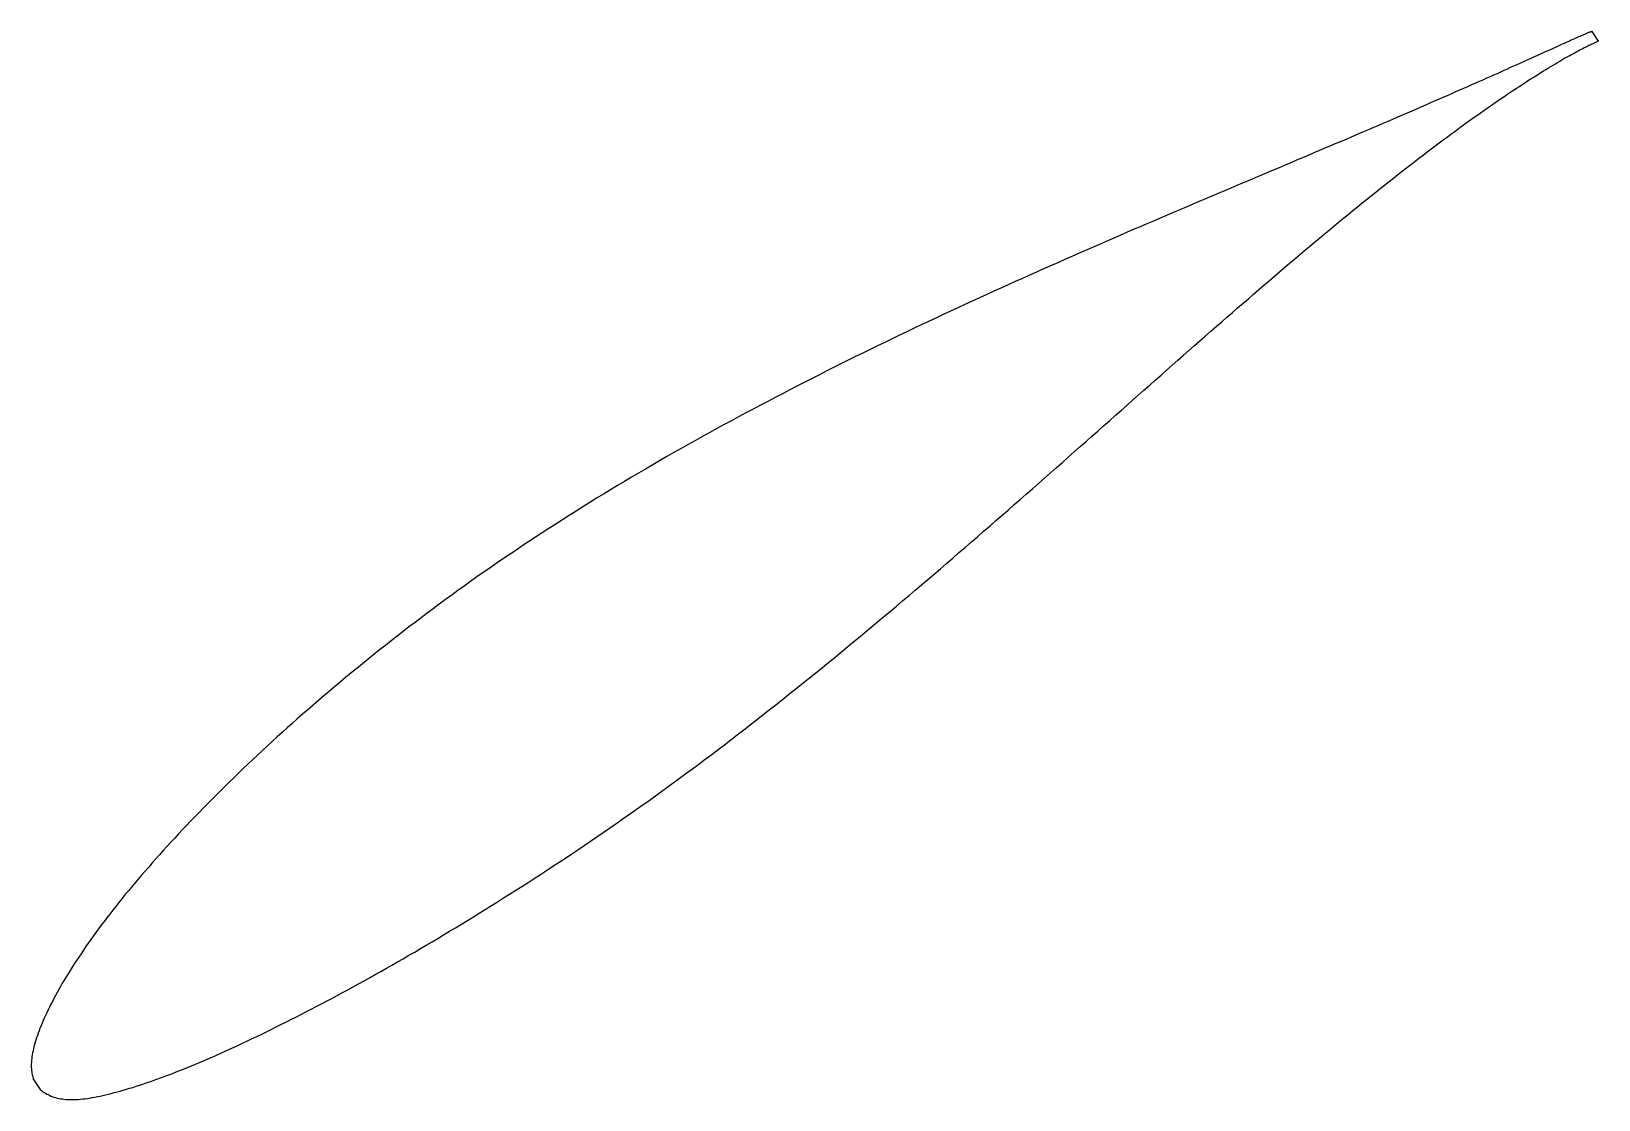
# Model space of a CAD drawing. Header units: metres. Extents: x -34 to 68, y -23 to 46.
import ezdxf

# ---------------------------------------------------------------- set-up
doc = ezdxf.new("R2010")
doc.units = ezdxf.units.M

msp = doc.modelspace()

# ---------------------------------------------------------------- linework, layer by layer
msp.add_lwpolyline([(67.15, 45.78), (67.15, 45.78), (67.14, 45.78), (67.13, 45.78), (67.11, 45.77), (67.09, 45.76), (67.07, 45.75), (67.04, 45.74), (67.01, 45.73), (66.97, 45.72), (66.93, 45.7), (66.88, 45.68), (66.83, 45.66), (66.78, 45.64), (66.72, 45.61), (66.66, 45.58), (66.59, 45.56), (66.52, 45.52), (66.44, 45.49), (66.37, 45.46), (66.28, 45.42), (66.19, 45.38), (66.1, 45.34), (66.01, 45.3), (65.91, 45.25), (65.8, 45.21), (65.69, 45.16), (65.58, 45.11), (65.47, 45.06), (65.35, 45), (65.22, 44.95), (65.09, 44.89), (64.96, 44.83), (64.82, 44.77), (64.68, 44.7), (64.54, 44.64), (64.39, 44.57), (64.23, 44.5), (64.08, 44.43), (63.91, 44.36), (63.75, 44.28), (63.58, 44.2), (63.41, 44.13), (63.23, 44.05), (63.05, 43.96), (62.86, 43.88), (62.67, 43.8), (62.48, 43.71), (62.28, 43.62), (62.08, 43.53), (61.87, 43.44), (61.67, 43.34), (61.45, 43.25), (61.24, 43.15), (61.01, 43.05), (60.79, 42.95), (60.56, 42.85), (60.33, 42.75), (60.09, 42.64), (59.85, 42.54), (59.61, 42.43), (59.36, 42.32), (59.11, 42.21), (58.85, 42.1), (58.59, 41.98), (58.33, 41.87), (58.06, 41.75), (57.79, 41.63), (57.52, 41.51), (57.24, 41.39), (56.96, 41.27), (56.67, 41.14), (56.39, 41.02), (56.09, 40.89), (55.8, 40.76), (55.5, 40.63), (55.2, 40.5), (54.89, 40.37), (54.58, 40.24), (54.27, 40.1), (53.95, 39.97), (53.63, 39.83), (53.31, 39.69), (52.98, 39.55), (52.65, 39.41), (52.32, 39.27), (51.98, 39.12), (51.64, 38.98), (51.3, 38.83), (50.95, 38.68), (50.6, 38.54), (50.25, 38.39), (49.89, 38.24), (49.54, 38.08), (49.17, 37.93), (48.81, 37.77), (48.44, 37.62), (48.07, 37.46), (47.7, 37.3), (47.32, 37.14), (46.94, 36.98), (46.56, 36.82), (46.18, 36.66), (45.79, 36.49), (45.4, 36.33), (45.01, 36.16), (44.61, 36), (44.21, 35.83), (43.81, 35.66), (43.41, 35.49), (43, 35.31), (42.6, 35.14), (42.18, 34.97), (41.77, 34.79), (41.36, 34.62), (40.94, 34.44), (40.52, 34.26), (40.1, 34.08), (39.67, 33.9), (39.25, 33.72), (38.82, 33.53), (38.39, 33.35), (37.96, 33.16), (37.52, 32.98), (37.09, 32.79), (36.65, 32.6), (36.21, 32.41), (35.77, 32.22), (35.33, 32.02), (34.88, 31.83), (34.44, 31.64), (33.99, 31.44), (33.54, 31.24), (33.09, 31.04), (32.64, 30.84), (32.18, 30.64), (31.73, 30.44), (31.27, 30.24), (30.81, 30.04), (30.36, 29.83), (29.9, 29.62), (29.43, 29.42), (28.97, 29.21), (28.51, 29), (28.05, 28.79), (27.58, 28.57), (27.12, 28.36), (26.65, 28.14), (26.18, 27.93), (25.71, 27.71), (25.24, 27.49), (24.77, 27.27), (24.3, 27.05), (23.83, 26.83), (23.36, 26.61), (22.89, 26.38), (22.42, 26.16), (21.95, 25.93), (21.48, 25.7), (21, 25.47), (20.53, 25.24), (20.06, 25.01), (19.58, 24.78), (19.11, 24.54), (18.64, 24.31), (18.16, 24.07), (17.69, 23.83), (17.22, 23.59), (16.74, 23.35), (16.27, 23.11), (15.8, 22.87), (15.33, 22.63), (14.86, 22.38), (14.38, 22.14), (13.91, 21.89), (13.44, 21.64), (12.97, 21.39), (12.5, 21.14), (12.03, 20.89), (11.57, 20.64), (11.1, 20.39), (10.63, 20.13), (10.17, 19.87), (9.7, 19.62), (9.24, 19.36), (8.77, 19.1), (8.31, 18.84), (7.85, 18.58), (7.39, 18.32), (6.93, 18.05), (6.48, 17.79), (6.02, 17.52), (5.56, 17.25), (5.11, 16.99), (4.66, 16.72), (4.21, 16.45), (3.76, 16.17), (3.31, 15.9), (2.86, 15.63), (2.42, 15.35), (1.97, 15.08), (1.53, 14.8), (1.09, 14.52), (0.65, 14.25), (0.22, 13.97), (-0.22, 13.69), (-0.65, 13.41), (-1.08, 13.12), (-1.51, 12.84), (-1.94, 12.56), (-2.36, 12.27), (-2.79, 11.99), (-3.21, 11.7), (-3.63, 11.41), (-4.04, 11.12), (-4.46, 10.83), (-4.87, 10.55), (-5.28, 10.25), (-5.69, 9.96), (-6.1, 9.67), (-6.5, 9.38), (-6.9, 9.09), (-7.3, 8.79), (-7.7, 8.5), (-8.09, 8.21), (-8.48, 7.91), (-8.87, 7.61), (-9.26, 7.32), (-9.64, 7.02), (-10.03, 6.73), (-10.41, 6.43), (-10.78, 6.13), (-11.16, 5.84), (-11.53, 5.54), (-11.9, 5.24), (-12.27, 4.94), (-12.63, 4.65), (-12.99, 4.35), (-13.35, 4.05), (-13.71, 3.76), (-14.06, 3.46), (-14.41, 3.16), (-14.76, 2.87), (-15.11, 2.57), (-15.45, 2.27), (-15.79, 1.98), (-16.13, 1.68), (-16.47, 1.39), (-16.8, 1.09), (-17.13, 0.8), (-17.45, 0.51), (-17.78, 0.22), (-18.1, -0.08), (-18.42, -0.37), (-18.73, -0.66), (-19.04, -0.95), (-19.35, -1.24), (-19.66, -1.53), (-19.96, -1.82), (-20.26, -2.11), (-20.56, -2.39), (-20.85, -2.68), (-21.14, -2.96), (-21.43, -3.25), (-21.72, -3.53), (-22, -3.82), (-22.28, -4.1), (-22.55, -4.38), (-22.82, -4.66), (-23.09, -4.94), (-23.36, -5.21), (-23.62, -5.49), (-23.88, -5.76), (-24.14, -6.04), (-24.39, -6.31), (-24.64, -6.58), (-24.89, -6.85), (-25.13, -7.12), (-25.37, -7.39), (-25.61, -7.66), (-25.84, -7.92), (-26.07, -8.18), (-26.3, -8.44), (-26.53, -8.7), (-26.75, -8.96), (-26.96, -9.22), (-27.18, -9.48), (-27.39, -9.73), (-27.6, -9.98), (-27.8, -10.23), (-28, -10.48), (-28.2, -10.73), (-28.39, -10.97), (-28.58, -11.22), (-28.77, -11.46), (-28.95, -11.7), (-29.13, -11.94), (-29.31, -12.17), (-29.48, -12.41), (-29.65, -12.64), (-29.81, -12.87), (-29.98, -13.1), (-30.14, -13.33), (-30.29, -13.55), (-30.44, -13.78), (-30.59, -14), (-30.73, -14.21), (-30.88, -14.43), (-31.01, -14.65), (-31.15, -14.86), (-31.28, -15.07), (-31.4, -15.28), (-31.53, -15.48), (-31.65, -15.69), (-31.76, -15.89), (-31.87, -16.09), (-31.98, -16.28), (-32.09, -16.48), (-32.19, -16.67), (-32.29, -16.86), (-32.38, -17.04), (-32.48, -17.23), (-32.56, -17.41), (-32.65, -17.59), (-32.73, -17.76), (-32.81, -17.93), (-32.88, -18.1), (-32.96, -18.27), (-33.02, -18.43), (-33.09, -18.59), (-33.15, -18.75), (-33.21, -18.91), (-33.26, -19.06), (-33.31, -19.21), (-33.36, -19.36), (-33.4, -19.5), (-33.44, -19.64), (-33.48, -19.78), (-33.51, -19.92), (-33.54, -20.05), (-33.57, -20.18), (-33.59, -20.31), (-33.61, -20.43), (-33.62, -20.55), (-33.63, -20.67), (-33.64, -20.79), (-33.65, -20.9), (-33.65, -21.01), (-33.65, -21.11), (-33.64, -21.21), (-33.63, -21.31), (-33.62, -21.4), (-33.61, -21.49), (-33.6, -21.58), (-33.58, -21.65), (-33.56, -21.73), (-33.54, -21.79), (-33.53, -21.84), (-33.52, -21.88), (-33.51, -21.91), (-33.07, -22.55), (-33.07, -22.55), (-33.05, -22.57), (-33.03, -22.58), (-32.99, -22.61), (-32.94, -22.65), (-32.88, -22.69), (-32.81, -22.74), (-32.73, -22.79), (-32.65, -22.84), (-32.57, -22.88), (-32.48, -22.92), (-32.39, -22.97), (-32.3, -23), (-32.2, -23.04), (-32.09, -23.07), (-31.99, -23.1), (-31.88, -23.12), (-31.77, -23.14), (-31.65, -23.16), (-31.54, -23.18), (-31.41, -23.19), (-31.29, -23.2), (-31.16, -23.2), (-31.03, -23.2), (-30.9, -23.2), (-30.76, -23.19), (-30.62, -23.19), (-30.47, -23.17), (-30.33, -23.16), (-30.18, -23.14), (-30.02, -23.12), (-29.87, -23.1), (-29.71, -23.07), (-29.54, -23.04), (-29.38, -23), (-29.2, -22.97), (-29.03, -22.93), (-28.85, -22.89), (-28.67, -22.85), (-28.49, -22.8), (-28.3, -22.75), (-28.11, -22.7), (-27.91, -22.65), (-27.71, -22.59), (-27.51, -22.53), (-27.3, -22.47), (-27.1, -22.41), (-26.88, -22.34), (-26.67, -22.27), (-26.45, -22.2), (-26.23, -22.12), (-26, -22.05), (-25.77, -21.97), (-25.54, -21.89), (-25.3, -21.8), (-25.07, -21.71), (-24.83, -21.62), (-24.58, -21.53), (-24.33, -21.43), (-24.08, -21.33), (-23.83, -21.23), (-23.57, -21.13), (-23.31, -21.02), (-23.05, -20.91), (-22.79, -20.8), (-22.52, -20.69), (-22.25, -20.57), (-21.97, -20.45), (-21.7, -20.33), (-21.42, -20.2), (-21.13, -20.08), (-20.85, -19.95), (-20.56, -19.81), (-20.27, -19.68), (-19.97, -19.54), (-19.68, -19.4), (-19.38, -19.26), (-19.08, -19.12), (-18.77, -18.97), (-18.46, -18.82), (-18.15, -18.67), (-17.84, -18.51), (-17.53, -18.36), (-17.21, -18.2), (-16.89, -18.03), (-16.56, -17.87), (-16.24, -17.7), (-15.91, -17.54), (-15.58, -17.36), (-15.25, -17.19), (-14.91, -17.01), (-14.58, -16.84), (-14.24, -16.66), (-13.9, -16.47), (-13.55, -16.29), (-13.21, -16.1), (-12.86, -15.91), (-12.51, -15.72), (-12.15, -15.52), (-11.8, -15.33), (-11.44, -15.13), (-11.08, -14.93), (-10.72, -14.72), (-10.36, -14.52), (-10, -14.31), (-9.63, -14.1), (-9.26, -13.88), (-8.89, -13.67), (-8.52, -13.45), (-8.15, -13.23), (-7.77, -13.01), (-7.4, -12.79), (-7.02, -12.56), (-6.64, -12.33), (-6.26, -12.1), (-5.87, -11.87), (-5.49, -11.63), (-5.1, -11.4), (-4.72, -11.16), (-4.33, -10.92), (-3.94, -10.67), (-3.54, -10.43), (-3.15, -10.18), (-2.76, -9.93), (-2.36, -9.68), (-1.96, -9.43), (-1.57, -9.17), (-1.17, -8.92), (-0.77, -8.66), (-0.37, -8.4), (0.04, -8.13), (0.44, -7.87), (0.84, -7.6), (1.25, -7.33), (1.65, -7.06), (2.06, -6.78), (2.47, -6.51), (2.87, -6.23), (3.28, -5.95), (3.69, -5.67), (4.1, -5.39), (4.51, -5.1), (4.92, -4.81), (5.33, -4.52), (5.74, -4.23), (6.16, -3.94), (6.57, -3.64), (6.98, -3.35), (7.39, -3.05), (7.81, -2.75), (8.22, -2.44), (8.63, -2.14), (9.05, -1.83), (9.46, -1.53), (9.87, -1.22), (10.29, -0.91), (10.7, -0.59), (11.12, -0.28), (11.53, 0.04), (11.94, 0.36), (12.36, 0.67), (12.77, 1), (13.19, 1.32), (13.6, 1.64), (14.01, 1.96), (14.43, 2.29), (14.84, 2.62), (15.25, 2.95), (15.67, 3.28), (16.08, 3.61), (16.49, 3.94), (16.9, 4.27), (17.31, 4.6), (17.73, 4.94), (18.14, 5.27), (18.55, 5.61), (18.96, 5.95), (19.37, 6.29), (19.78, 6.63), (20.19, 6.97), (20.6, 7.31), (21, 7.65), (21.41, 7.99), (21.82, 8.33), (22.23, 8.67), (22.63, 9.02), (23.04, 9.36), (23.44, 9.7), (23.85, 10.05), (24.25, 10.39), (24.65, 10.74), (25.06, 11.08), (25.46, 11.43), (25.86, 11.77), (26.26, 12.12), (26.66, 12.46), (27.06, 12.81), (27.46, 13.15), (27.85, 13.5), (28.25, 13.84), (28.65, 14.19), (29.04, 14.53), (29.44, 14.87), (29.83, 15.22), (30.22, 15.56), (30.61, 15.9), (31, 16.25), (31.39, 16.59), (31.78, 16.93), (32.17, 17.27), (32.55, 17.61), (32.94, 17.95), (33.32, 18.29), (33.7, 18.63), (34.09, 18.97), (34.47, 19.3), (34.85, 19.64), (35.23, 19.97), (35.6, 20.31), (35.98, 20.64), (36.35, 20.97), (36.73, 21.3), (37.1, 21.63), (37.47, 21.96), (37.84, 22.29), (38.21, 22.62), (38.58, 22.94), (38.94, 23.26), (39.31, 23.59), (39.67, 23.91), (40.03, 24.23), (40.39, 24.54), (40.75, 24.86), (41.11, 25.18), (41.47, 25.49), (41.82, 25.8), (42.17, 26.11), (42.53, 26.42), (42.88, 26.72), (43.23, 27.03), (43.57, 27.33), (43.92, 27.63), (44.26, 27.93), (44.61, 28.23), (44.95, 28.52), (45.29, 28.81), (45.62, 29.11), (45.96, 29.39), (46.29, 29.68), (46.63, 29.97), (46.96, 30.25), (47.29, 30.53), (47.61, 30.81), (47.94, 31.08), (48.26, 31.36), (48.58, 31.63), (48.9, 31.9), (49.22, 32.16), (49.54, 32.43), (49.85, 32.69), (50.16, 32.95), (50.47, 33.2), (50.78, 33.46), (51.09, 33.71), (51.39, 33.96), (51.7, 34.21), (52, 34.45), (52.29, 34.69), (52.59, 34.93), (52.88, 35.17), (53.18, 35.4), (53.47, 35.63), (53.75, 35.86), (54.04, 36.09), (54.32, 36.31), (54.6, 36.53), (54.88, 36.75), (55.16, 36.96), (55.43, 37.17), (55.7, 37.38), (55.97, 37.59), (56.24, 37.79), (56.5, 38), (56.76, 38.19), (57.02, 38.39), (57.28, 38.58), (57.53, 38.77), (57.78, 38.96), (58.03, 39.14), (58.28, 39.32), (58.52, 39.5), (58.76, 39.68), (59, 39.85), (59.23, 40.02), (59.47, 40.19), (59.7, 40.35), (59.93, 40.51), (60.15, 40.67), (60.37, 40.83), (60.59, 40.98), (60.81, 41.13), (61.02, 41.27), (61.23, 41.42), (61.44, 41.56), (61.64, 41.7), (61.84, 41.83), (62.04, 41.96), (62.24, 42.09), (62.43, 42.22), (62.62, 42.34), (62.8, 42.46), (62.98, 42.58), (63.16, 42.7), (63.34, 42.81), (63.51, 42.92), (63.68, 43.02), (63.85, 43.13), (64.01, 43.23), (64.17, 43.33), (64.33, 43.42), (64.48, 43.52), (64.63, 43.61), (64.78, 43.69), (64.92, 43.78), (65.06, 43.86), (65.2, 43.94), (65.33, 44.02), (65.46, 44.09), (65.58, 44.16), (65.71, 44.23), (65.82, 44.29), (65.94, 44.36), (66.05, 44.42), (66.16, 44.48), (66.26, 44.53), (66.36, 44.58), (66.46, 44.63), (66.55, 44.68), (66.64, 44.73), (66.72, 44.77), (66.8, 44.81), (66.88, 44.85), (66.95, 44.89), (67.02, 44.92), (67.09, 44.95), (67.15, 44.98), (67.21, 45), (67.26, 45.03), (67.31, 45.05), (67.35, 45.07), (67.39, 45.09), (67.43, 45.1), (67.46, 45.12), (67.49, 45.13), (67.52, 45.14), (67.54, 45.14), (67.55, 45.15), (67.56, 45.15), (67.57, 45.16), (67.57, 45.16)], close=True)

doc.saveas('drawing.dxf')
